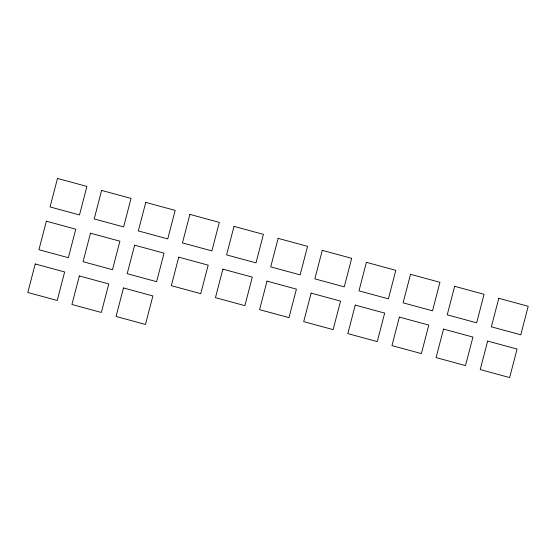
<?xml version="1.0" encoding="UTF-8"?>
<svg xmlns="http://www.w3.org/2000/svg" width="556" height="556" viewBox="0 0 556 556"><rect width="100%" height="100%" fill="white"/><g stroke="black" fill="none" stroke-linecap="round" stroke-linejoin="round"><path stroke-width="0.83" d="M35.223 263.975L27.8 292.484L57.219 300.476L64.642 271.96L35.223 263.975M46.356 221.198L38.934 249.713L68.353 257.706L75.776 229.19L46.356 221.198M57.497 178.427L50.075 206.943L79.494 214.936L86.917 186.42L57.497 178.427M79.355 275.957L71.926 304.473L101.345 312.465L108.774 283.949L79.355 275.957M90.489 233.186L83.066 261.702L112.486 269.695L119.908 241.179L90.489 233.186M101.623 190.416L94.2 218.932L123.62 226.917L131.042 198.409L101.623 190.416M123.481 287.945L116.058 316.461L145.477 324.454L152.9 295.938L123.481 287.945M134.615 245.175L127.192 273.691L156.611 281.677L164.034 253.168L134.615 245.175M145.755 202.398L138.326 230.914L167.745 238.906L175.175 210.39L145.755 202.398M178.747 257.157L171.324 285.673L200.744 293.665L208.166 265.149L178.747 257.157M189.881 214.387L182.458 242.902L211.878 250.895L219.3 222.379L189.881 214.387M222.873 269.146L215.45 297.662L244.869 305.654L252.292 277.138L222.873 269.146M234.006 226.375L226.584 254.891L256.003 262.877L263.426 234.368L234.006 226.375M267.005 281.134L259.576 309.65L288.995 317.636L296.424 289.127L267.005 281.134M278.139 238.364L270.716 266.873L300.136 274.866L307.558 246.35L278.139 238.364M311.131 293.123L303.708 321.632L333.127 329.625L340.55 301.109L311.131 293.123M322.265 250.346L314.842 278.862L344.261 286.854L351.684 258.338L322.265 250.346M355.256 305.105L347.834 333.621L377.253 341.613L384.676 313.097L355.256 305.105M366.397 262.335L358.974 290.851L388.394 298.843L395.816 270.327L366.397 262.335M399.389 317.094L391.966 345.61L421.385 353.602L428.808 325.086L399.389 317.094M410.523 274.323L403.1 302.832L432.519 310.825L439.942 282.309L410.523 274.323M443.514 329.082L436.092 357.591L465.511 365.584L472.934 337.068L443.514 329.082M454.655 286.305L447.226 314.821L476.645 322.814L484.074 294.298L454.655 286.305M487.647 341.064L480.224 369.58L509.643 377.573L517.066 349.057L487.647 341.064M498.781 298.294L491.358 326.81L520.777 334.802L528.2 306.286L498.781 298.294"/></g></svg>
